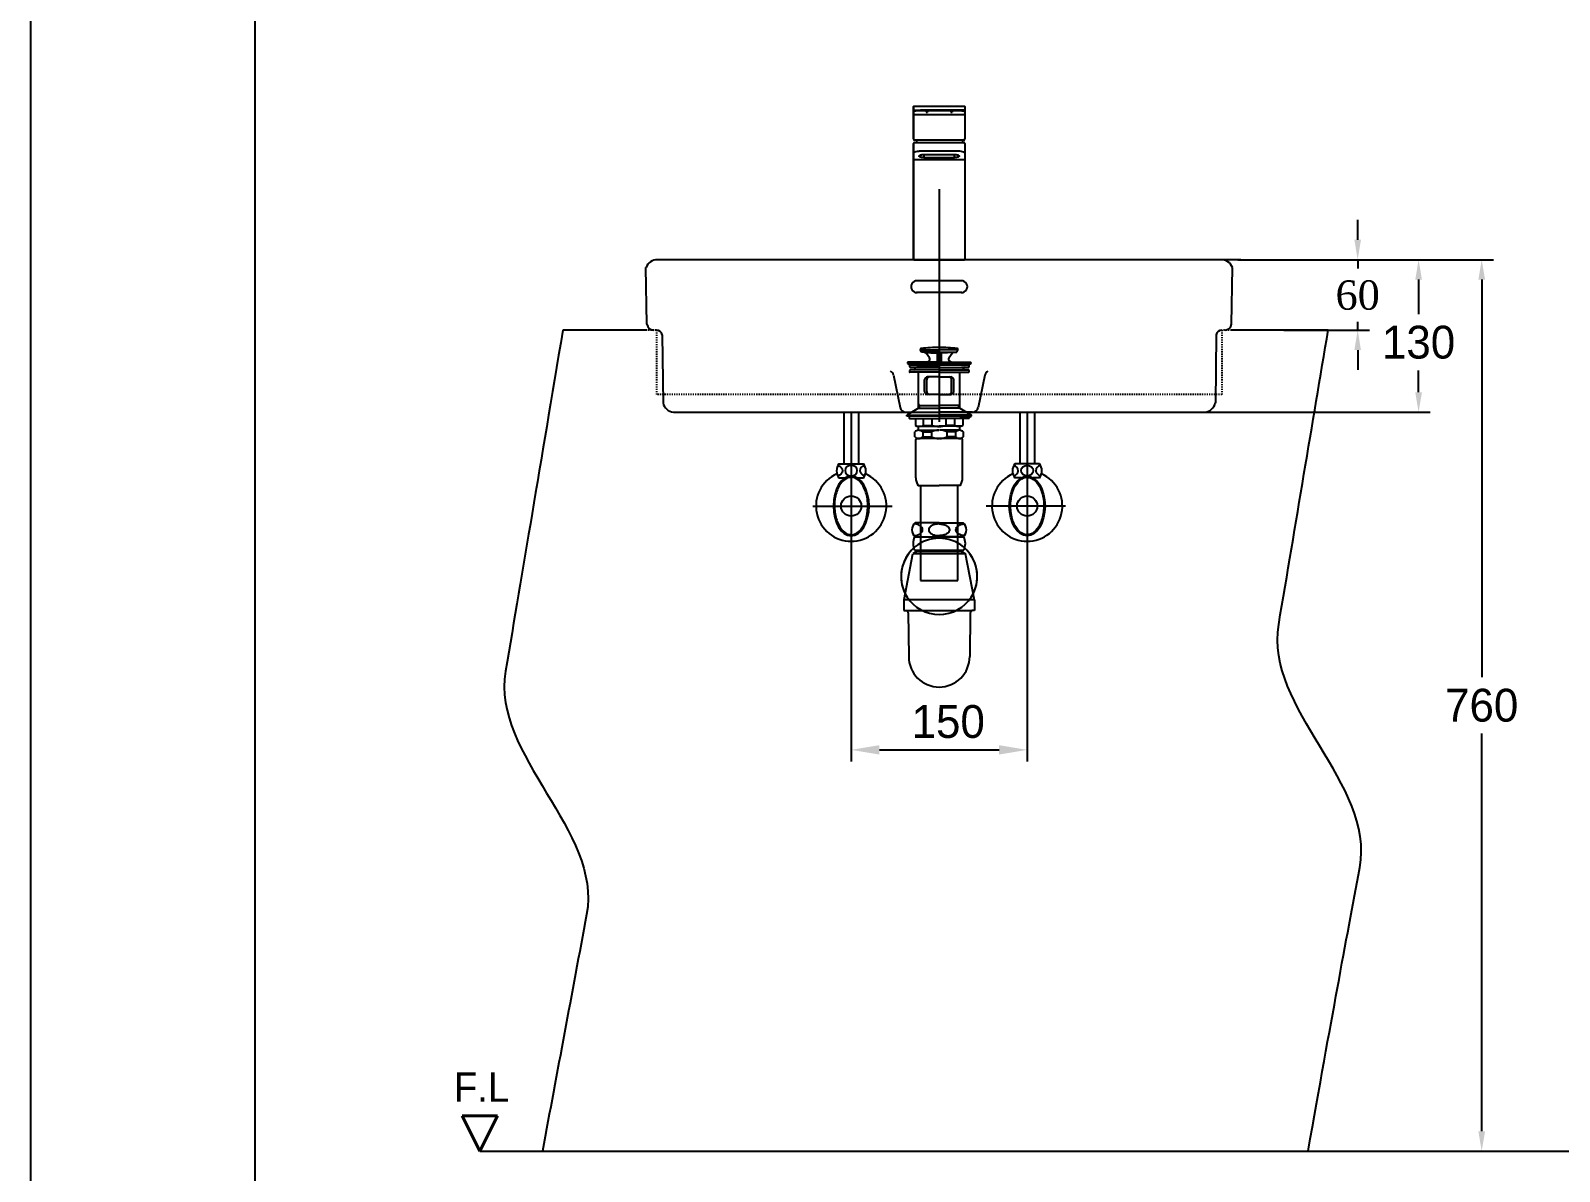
# Model space of a CAD drawing. Header units: millimetres. Extents: x 828 to 3253, y 585 to 4015.
# Drawn here: x 828 to 2131, y 1339 to 2311 of the extents above; entities that cross this region are included whole.
import ezdxf
from ezdxf.enums import TextEntityAlignment as Align
from ezdxf.lldxf.tags import DXFTag

# ---------------------------------------------------------------- set-up
doc = ezdxf.new("R2010")
doc.units = ezdxf.units.MM
doc.header["$LTSCALE"] = 0.2
doc.linetypes.add('Dashed', pattern=[10, 5, -5])
for name, color, linetype in [('001', 7, 'Continuous'), ('002', 7, 'Continuous'), ('1', 2, 'CENTER'), ('2', 2, 'HIDDEN'), ('3', 3, 'Continuous'), ('4', 4, 'Continuous'), ('6', 6, 'Continuous'), ('7', 7, 'Continuous'), ('BU', 7, 'Continuous'), ('POINT', 7, 'Continuous'), ('TEXT', 7, 'Continuous'), ('YA', 7, 'Continuous')]:
    doc.layers.add(name, color=color, linetype=linetype)
for name, color, linetype, lineweight in [('DIM', 3, 'Continuous', 15), ('LINE', 7, 'Continuous', 25), ('외형선', 4, 'Continuous', 40)]:
    doc.layers.add(name, color=color, linetype=linetype, lineweight=lineweight)
doc.styles.add('ARIAL', font='arial.ttf')
doc.styles.add('h', font='', dxfattribs={"height": 28})
doc.styles.add('타이틀', font='H2GTRM.TTF', dxfattribs={"height": 25})
doc.styles.add('한글', font='', dxfattribs={"height": 25})
doc.styles.get('h').set_extended_font_data('Haansoft Batang')
doc.styles.get('한글').set_extended_font_data('Batang')
tags = doc.linetypes.add('Amconstr', pattern=[9999, 9999, 0]).pattern_tags.tags
tags[6:7] = [DXFTag(74, 4), DXFTag(75, 0), DXFTag(340, '0'), DXFTag(46, 1.0), DXFTag(50, 0.0), DXFTag(44, 0.0), DXFTag(45, 0.0)]
tags[4:5] = [DXFTag(74, 4), DXFTag(75, 0), DXFTag(340, '0'), DXFTag(46, 1.0), DXFTag(50, 0.0), DXFTag(44, 0.0), DXFTag(45, 0.0)]
tags = doc.linetypes.add('CENTER', pattern=[50.8, 31.75, -6.35, 6.35, -6.35]).pattern_tags.tags
tags[10:11] = [DXFTag(74, 4), DXFTag(75, 0), DXFTag(340, '0'), DXFTag(46, 1.0), DXFTag(50, 0.0), DXFTag(44, 0.0), DXFTag(45, 0.0)]
tags[8:9] = [DXFTag(74, 4), DXFTag(75, 0), DXFTag(340, '0'), DXFTag(46, 1.0), DXFTag(50, 0.0), DXFTag(44, 0.0), DXFTag(45, 0.0)]
tags[6:7] = [DXFTag(74, 4), DXFTag(75, 0), DXFTag(340, '0'), DXFTag(46, 1.0), DXFTag(50, 0.0), DXFTag(44, 0.0), DXFTag(45, 0.0)]
tags[4:5] = [DXFTag(74, 4), DXFTag(75, 0), DXFTag(340, '0'), DXFTag(46, 1.0), DXFTag(50, 0.0), DXFTag(44, 0.0), DXFTag(45, 0.0)]
tags = doc.linetypes.add('HIDDEN', pattern=[9.525, 6.35, -3.175]).pattern_tags.tags
tags[6:7] = [DXFTag(74, 4), DXFTag(75, 0), DXFTag(340, '0'), DXFTag(46, 1.0), DXFTag(50, 0.0), DXFTag(44, 0.0), DXFTag(45, 0.0)]
tags[4:5] = [DXFTag(74, 4), DXFTag(75, 0), DXFTag(340, '0'), DXFTag(46, 1.0), DXFTag(50, 0.0), DXFTag(44, 0.0), DXFTag(45, 0.0)]
doc.dimstyles.new('AM_ISO$0', dxfattribs={"dimtxt": 28, "dimasz": 24, "dimexe": 10, "dimexo": 0, "dimgap": 10, "dimtad": 1, "dimdec": 0, "dimdsep": 46, "dimtxsty": 'h', "dimcen": -5, "dimclrd": 256, "dimclre": 256, "dimclrt": 256, "dimadec": 0, "dimazin": 2, "dimtp": 0.1, "dimtm": 0.1, "dimtfac": 0.71, "dimtdec": 0, "dimtmove": 0, "dimatfit": 3, "dimfxl": 0, "dimlwd": -1, "dimlwe": -1, "dimarcsym": 0})
doc.dimstyles.new('MSADIM', dxfattribs={"dimtxt": 33, "dimasz": 17, "dimexe": 10, "dimexo": 5, "dimgap": 0.09, "dimtad": 0, "dimtih": 1, "dimtoh": 1, "dimdec": 0, "dimzin": 1, "dimdsep": 46, "dimtxsty": 'ARIAL', "dimcen": 0.09, "dimadec": 0, "dimazin": 0, "dimtfac": 1, "dimtdec": 4, "dimtix": 1, "dimtmove": 0, "dimatfit": 3, "dimfxl": 0, "dimtolj": 1, "dimtzin": 1, "dimarcsym": 0})

# ---------------------------------------------------------------- blocks, each defined once
blk = doc.blocks.new('*D14')
at = {"layer": 'Defpoints', "color": 0}
for p in [(1884.2, 2115.8), (2010.8, 2115.8), (1630.6, 1985.8)]:
    blk.add_point(p, dxfattribs=at)
at = {"layer": 'DIM', "color": 0, "lineweight": -2}
for p, q in [((1889.2, 2115.8), (2020.8, 2115.8)), ((2010.8, 2098.8), (2010.8, 2069.3)), ((2010.8, 2002.8), (2010.8, 2021.3)), ((1635.6, 1985.8), (2020.8, 1985.8))]:
    blk.add_line(p, q, dxfattribs=at)
at = {"layer": 'DIM', "color": 0}
for points in [[(2008, 2098.8), (2013.7, 2098.8), (2010.8, 2115.8)], [(2008, 2002.8), (2013.7, 2002.8), (2010.8, 1985.8)]]:
    blk.add_solid(points, dxfattribs=at)
at = {"layer": 'DIM', "color": 0, "insert": (2010.8, 2045.3), "char_height": 28, "attachment_point": 5, "style": 'h'}
blk.add_mtext('\\A1;130', dxfattribs=at)
blk = doc.blocks.new('*D15')
at = {"layer": 'Defpoints', "color": 0, "linetype": 'Continuous'}
for p in [(1884.2, 2115.8), (2064.6, 2115.8), (2022.4, 1355.8)]:
    blk.add_point(p, dxfattribs=at)
at = {"layer": 'DIM', "color": 0, "linetype": 'Continuous', "lineweight": -2}
for p, q in [((1889.2, 2115.8), (2074.6, 2115.8)), ((2064.6, 2098.8), (2064.6, 1759.8)), ((2064.6, 1372.8), (2064.6, 1711.8)), ((2027.4, 1355.8), (2074.6, 1355.8))]:
    blk.add_line(p, q, dxfattribs=at)
at = {"layer": 'DIM', "color": 0, "linetype": 'Continuous'}
for points in [[(2061.8, 2098.8), (2067.5, 2098.8), (2064.6, 2115.8)], [(2061.8, 1372.8), (2067.5, 1372.8), (2064.6, 1355.8)]]:
    blk.add_solid(points, dxfattribs=at)
at = {"layer": 'DIM', "color": 0, "linetype": 'Continuous', "insert": (2064.6, 1735.8), "char_height": 28, "attachment_point": 5, "style": 'h'}
blk.add_mtext('\\A1;760', dxfattribs=at)
blk = doc.blocks.new('*D20')
at = {"layer": 'Defpoints', "color": 0}
for p in [(1527.2, 1871.1, 18.5), (1677.2, 1871.1, 18.5), (1677.2, 1697.9)]:
    blk.add_point(p, dxfattribs=at)
at = {"layer": 'LINE', "linetype": 'ByBlock'}
for p, q in [((1527.2, 1871.1), (1527.2, 1687.9)), ((1677.2, 1871.1), (1677.2, 1687.9)), ((1551.2, 1697.9), (1653.2, 1697.9))]:
    blk.add_line(p, q, dxfattribs=at)
at = {"layer": 'LINE'}
for points in [[(1551.2, 1701.9), (1551.2, 1693.9), (1527.2, 1697.9)], [(1653.2, 1701.9), (1653.2, 1693.9), (1677.2, 1697.9)]]:
    blk.add_solid(points, dxfattribs=at)
at = {"layer": 'LINE', "insert": (1609.9, 1721.9), "char_height": 28, "attachment_point": 5, "style": 'h'}
blk.add_mtext('150', dxfattribs=at)
blk = doc.blocks.new('*D26')
at = {"layer": 'Defpoints', "color": 0, "linetype": 'Continuous'}
for p in [(1851.7, 2115.8), (1920.5, 2055.8), (1958.9, 2055.8)]:
    blk.add_point(p, dxfattribs=at)
at = {"layer": 'DIM', "color": 0, "linetype": 'Continuous', "lineweight": -2}
for p, q in [((1958.9, 2132.8), (1958.9, 2149.8)), ((1856.7, 2115.8), (1968.9, 2115.8)), ((1958.9, 2115.8), (1958.9, 2108.3)), ((1958.9, 2055.8), (1958.9, 2062.7)), ((1925.5, 2055.8), (1968.9, 2055.8)), ((1958.9, 2038.8), (1958.9, 2021.8))]:
    blk.add_line(p, q, dxfattribs=at)
at = {"layer": 'DIM', "color": 0, "linetype": 'Continuous'}
for points in [[(1956.1, 2132.8), (1961.7, 2132.8), (1958.9, 2115.8)], [(1956.1, 2038.8), (1961.7, 2038.8), (1958.9, 2055.8)]]:
    blk.add_solid(points, dxfattribs=at)
at = {"layer": 'DIM', "color": 0, "linetype": 'Continuous', "insert": (1958.9, 2085.5), "char_height": 25, "attachment_point": 5, "style": '한글'}
blk.add_mtext('\\A1;60', dxfattribs=at)

msp = doc.modelspace()

# ---------------------------------------------------------------- linework, layer by layer
at = {"color": 3}
for p, q in [((1581.2, 1879.5, 18.5), (1602.2, 1879.5, 18.5)), ((1602.2, 1879.5, 18.5), (1623.2, 1879.5, 18.5)), ((1572.3, 1826.1, 18.5), (1579.7, 1865.1, 18.5)), ((1583.1, 1867.1, 18.5), (1579.7, 1865.1, 18.5)), ((1624.7, 1865.1, 18.5), (1579.7, 1865.1, 18.5)), ((1623.2, 1868, 18.5), (1581.2, 1868, 18.5)), ((1583.1, 1867.1, 18.5), (1583.1, 1868, 18.5)), ((1621.3, 1867.1, 18.5), (1583.1, 1867.1, 18.5)), ((1621.3, 1867.1, 18.5), (1621.3, 1868, 18.5)), ((1621.3, 1867.1, 18.5), (1624.7, 1865.1, 18.5)), ((1632.2, 1825.6, 18.5), (1624.7, 1865.1, 18.5)), ((1572.2, 1826.1, 18.5), (1572.2, 1816.6, 18.5)), ((1572.2, 1826.1, 18.5), (1632.1, 1826.1, 18.5)), ((1632.2, 1825.6, 18.5), (1632.2, 1816.6, 18.5)), ((1572.2, 1816.6, 18.5), (1574.6, 1816.6, 18.5)), ((1574.6, 1816.6, 18.5), (1630.2, 1816.6, 18.5)), ((1575.7, 1814.8, 18.5), (1576.2, 1777.5, 18.5)), ((1628.7, 1814.7, 18.5), (1628.2, 1777.5, 18.5)), ((1632.2, 1816.6, 18.5), (1630.2, 1816.6, 18.5))]:
    msp.add_line(p, q, dxfattribs=at)
for centre, radius, start, end in [((1593.8, 1873.8, 18.5), 13.9, 155.4705, 204.5295), ((1610.6, 1873.8, 18.5), 13.9, 335.4705, 24.5295), ((1573.7, 1814.8, 18.5), 2, 0, 64.1581), ((1630.7, 1814.7, 18.5), 2, 104.4775, 180), ((1602.2, 1777.5, 18.5), 26, 180, 0)]:
    msp.add_arc(centre, radius, start, end, dxfattribs=at)
at = {"layer": '001', "color": 0, "linetype": 'Continuous'}
for p, q in [((1602.2, 2115.8), (1361.5, 2115.8)), ((1859.2, 2115.8), (1602.2, 2115.8)), ((1353.1, 2060.9), (1352.3, 2109.2)), ((1851.4, 2060.9), (1852.2, 2109.2))]:
    msp.add_line(p, q, dxfattribs=at)
at = {"layer": '001', "color": 7, "linetype": 'Continuous'}
for p, q in [((1375.7, 1985.8), (1602.2, 1985.8)), ((1602.2, 1985.8), (1856.8, 1985.8))]:
    msp.add_line(p, q, dxfattribs=at)
at = {"layer": '001', "color": 0, "linetype": 'Continuous'}
for centre, radius, start, end in [((1361.8, 2105.6), 10.1, 88.184, 159.6296), ((1842.7, 2105.6), 10.1, 20.3704, 91.816), ((1376.6, 1995.8), 10, 192.4283, 265.3087), ((1827.8, 1995.8), 10, 274.6913, 347.5717)]:
    msp.add_arc(centre, radius, start, end, dxfattribs=at)
at = {"layer": '001', "color": 0}
msp.add_open_spline([(1210.7, 1355.8), (2014.2, 1355.8), (2799.7, 1355.8)], degree=2, dxfattribs=at)
at = {"layer": '002', "color": 6}
msp.add_line((1353, 2055.8), (1281.4, 2055.8), dxfattribs=at)
at = {"layer": '002', "color": 6, "linetype": 'Dashed'}
msp.add_line((1843.2, 2000.8), (1361.2, 2000.8), dxfattribs=at)
at = {"layer": '002', "color": 0}
msp.add_lwpolyline([(1264, 1355.8), (1923, 1355.8)], dxfattribs=at)
at = {"layer": '002', "color": 6}
for points, knots in [([(1281.4, 2055.8), (1262, 1939.5), (1247.3, 1852.2), (1232.6, 1764.9), (1220.5, 1693.1), (1315, 1629.1), (1301.7, 1557.5), (1289.1, 1490.3), (1276.6, 1423), (1264, 1355.8)], [0.0129895, 0.0129895, 0.0129895, 0.0129895, 0.3932325, 0.3932325, 0.3932325, 0.7062318, 0.7062318, 0.7062318, 1, 1, 1, 1]), ([(1916.6, 1355.8), (1936.7, 1469.3), (1948.7, 1533.4), (1960.7, 1597.5), (1974, 1669.1), (1879.5, 1733.1), (1891.6, 1804.9), (1906.1, 1890.8), (1920.5, 1976.7), (1933.8, 2055.8)], [-0.9862625, -0.9862625, -0.9862625, -0.9862625, -0.7062318, -0.7062318, -0.7062318, -0.3932325, -0.3932325, -0.3932325, -0.0190598, -0.0190598, -0.0190598, -0.0190598])]:
    msp.add_open_spline(points, degree=3, knots=knots, dxfattribs=at)
at = {"layer": '1', "color": 3}
msp.add_line((1602.2, 2176, 9.3), (1602.2, 1977.5, 9.3), dxfattribs=at)
at = {"layer": '2', "color": 0}
for p, q in [((1621.4, 2097.8), (1583, 2097.8)), ((1621.4, 2087.8), (1583, 2087.8))]:
    msp.add_line(p, q, dxfattribs=at)
at = {"layer": '2', "color": 7, "linetype": 'HIDDEN', "ltscale": 2}
for p, q in [((1366.1, 2051.6), (1366.8, 1993.6)), ((1838.3, 2051.6), (1837.6, 1993.6))]:
    msp.add_line(p, q, dxfattribs=at)
at = {"layer": '2', "color": 0}
for centre, start, end in [((1583.2, 2092.8), 87.9345, 272.0655), ((1621.2, 2092.8), 267.9345, 92.0655)]:
    msp.add_arc(centre, 5, start, end, dxfattribs=at)
at = {"layer": '2', "color": 7, "linetype": 'ByBlock', "ltscale": 2}
for centre, radius, start, end in [((1358.9, 2061.6), 5.86, 187.5193, 268.6271), ((1845.4, 2061.8), 6.04, 272.0063, 350.9778)]:
    msp.add_arc(centre, radius, start, end, dxfattribs=at)
at = {"layer": '2', "color": 7, "linetype": 'HIDDEN', "ltscale": 2}
for centre, start, end in [((1361.2, 2050.8), 9.8748, 90), ((1843.2, 2050.8), 90, 170.1252)]:
    msp.add_arc(centre, 5, start, end, dxfattribs=at)
at = {"layer": '3', "color": 3, "linetype": 'HIDDEN'}
for p, q in [((1587.2, 2037, 18.5), (1586, 2039.1, 18.5)), ((1586.1, 2038.9, 18.5), (1602.2, 2038.9, 18.5)), ((1602.2, 2037, 18.5), (1587.2, 2037, 18.5)), ((1589.7, 2036.8, 18.5), (1600.4, 2036.1, 18.5)), ((1593.9, 2032.1, 18.5), (1591.2, 2036, 18.5)), ((1602.2, 2037, 18.5), (1600.4, 2036.1, 18.5)), ((1600.4, 2036.1, 18.5), (1600.4, 2028.4, 18.5)), ((1601.7, 2036.7, 18.5), (1601.2, 2030.3, 18.5)), ((1618.3, 2038.9, 18.5), (1602.2, 2038.9, 18.5)), ((1602.2, 2037, 18.5), (1603.9, 2036.1, 18.5)), ((1602.2, 2037, 18.5), (1617.2, 2037, 18.5)), ((1602.7, 2036.7, 18.5), (1603.1, 2030.3, 18.5)), ((1614.7, 2036.8, 18.5), (1603.9, 2036.1, 18.5)), ((1603.9, 2036.1, 18.5), (1603.9, 2028.4, 18.5)), ((1610.5, 2032.1, 18.5), (1613.2, 2036, 18.5)), ((1617.2, 2037, 18.5), (1618.4, 2039.1, 18.5)), ((1575.2, 2028, 18.5), (1575.2, 2027.4, 18.5)), ((1575.2, 2027.4, 18.5), (1577.3, 2025.9, 18.5)), ((1575.2, 2027.4, 18.5), (1602.2, 2027.4, 18.5)), ((1584.9, 2028.4, 18.5), (1575.6, 2028.4, 18.5)), ((1576.9, 2025.7, 18.5), (1576.9, 2024.4, 18.5)), ((1576.9, 2021.4, 18.5), (1576.9, 2020.1, 18.5)), ((1583.2, 2025.9, 18.5), (1577.1, 2025.9, 18.5)), ((1602.2, 2019.9, 18.5), (1577.1, 2019.9, 18.5)), ((1602.2, 2023.9, 18.5), (1577.4, 2023.9, 18.5)), ((1602.2, 2021.9, 18.5), (1577.4, 2021.9, 18.5)), ((1583.2, 2025.9, 18.5), (1602.2, 2025.9, 18.5)), ((1584.7, 1989.3, 18.5), (1584.7, 2019.9, 18.5)), ((1602.2, 2028.4, 18.5), (1584.9, 2028.4, 18.5)), ((1591.8, 2028.4, 18.5), (1593.3, 2029.2, 18.5)), ((1601.4, 2028.4, 18.5), (1601.2, 2030.3, 18.5)), ((1601.2, 2030.3, 18.5), (1602.2, 2030.3, 18.5)), ((1603.1, 2030.3, 18.5), (1602.2, 2030.3, 18.5)), ((1602.2, 2028.4, 18.5), (1619.5, 2028.4, 18.5)), ((1629.2, 2027.4, 18.5), (1602.2, 2027.4, 18.5)), ((1621.2, 2025.9, 18.5), (1602.2, 2025.9, 18.5)), ((1602.2, 2023.9, 18.5), (1627, 2023.9, 18.5)), ((1602.2, 2021.9, 18.5), (1627, 2021.9, 18.5)), ((1602.2, 2019.9, 18.5), (1627.3, 2019.9, 18.5)), ((1602.9, 2028.4, 18.5), (1603.1, 2030.3, 18.5)), ((1612.5, 2028.4, 18.5), (1611.1, 2029.2, 18.5)), ((1619.5, 2028.4, 18.5), (1628.8, 2028.4, 18.5)), ((1619.7, 1989.3, 18.5), (1619.7, 2019.9, 18.5)), ((1621.2, 2025.9, 18.5), (1627.3, 2025.9, 18.5)), ((1629.2, 2027.4, 18.5), (1627, 2025.9, 18.5)), ((1627.5, 2025.7, 18.5), (1627.5, 2024.4, 18.5)), ((1627.5, 2021.4, 18.5), (1627.5, 2020.1, 18.5)), ((1629.2, 2028, 18.5), (1629.2, 2027.4, 18.5)), ((1589.8, 2003.4, 18.5), (1589.8, 2013.4, 18.5)), ((1591.6, 2003.4, 18.5), (1591.6, 2013.4, 18.5)), ((1602.2, 2015.9, 18.5), (1592.3, 2015.9, 18.5)), ((1602.2, 2015.9, 18.5), (1612.1, 2015.9, 18.5)), ((1612.8, 2003.4, 18.5), (1612.8, 2013.4, 18.5)), ((1614.6, 2003.4, 18.5), (1614.6, 2013.4, 18.5)), ((1602.2, 2000.9, 18.5), (1592.3, 2000.9, 18.5)), ((1602.2, 2000.9, 18.5), (1612.1, 2000.9, 18.5)), ((1585.4, 1991.4, 18.5), (1584.7, 1992.6, 18.5)), ((1584.7, 1991.4, 18.5), (1602.2, 1991.4, 18.5)), ((1585.4, 1989.3, 18.5), (1585.4, 1991.4, 18.5)), ((1619.7, 1991.4, 18.5), (1602.2, 1991.4, 18.5)), ((1619, 1991.4, 18.5), (1619.7, 1992.6, 18.5)), ((1619, 1989.3, 18.5), (1619, 1991.4, 18.5))]:
    msp.add_line(p, q, dxfattribs=at)
at = {"layer": '3', "color": 3}
for p, q in [((1584.7, 1989.3, 18.5), (1574.7, 1983.3, 18.5)), ((1574.7, 1983.3, 18.5), (1602.2, 1983.3, 18.5)), ((1574.7, 1982.3, 18.5), (1574.7, 1983.3, 18.5)), ((1584.7, 1982.3, 18.5), (1574.7, 1982.3, 18.5)), ((1576.5, 1982.3, 18.5), (1576.5, 1981, 18.5)), ((1584.7, 1989.3, 18.5), (1602.2, 1989.3, 18.5)), ((1619.7, 1982.3, 18.5), (1584.7, 1982.3, 18.5)), ((1619.7, 1989.3, 18.5), (1602.2, 1989.3, 18.5)), ((1629.7, 1983.3, 18.5), (1602.2, 1983.3, 18.5)), ((1619.7, 1989.3, 18.5), (1629.7, 1983.3, 18.5)), ((1619.7, 1982.3, 18.5), (1629.7, 1982.3, 18.5)), ((1627.9, 1982.3, 18.5), (1627.9, 1981, 18.5)), ((1629.7, 1982.3, 18.5), (1629.7, 1983.3, 18.5)), ((1577, 1980.5, 18.5), (1582, 1980.5, 18.5)), ((1581.4, 1964.8, 18.5), (1581.4, 1968.9, 18.5)), ((1582, 1980.5, 18.5), (1602.2, 1980.5, 18.5)), ((1582, 1980.5, 18.5), (1582, 1974.4, 18.5)), ((1583, 1973.8, 18.5), (1582, 1974.4, 18.5)), ((1583, 1973.8, 18.5), (1584.4, 1973.8, 18.5)), ((1584.4, 1973.8, 18.5), (1602.2, 1973.8, 18.5)), ((1584.7, 1970.4, 18.5), (1584.7, 1973.8, 18.5)), ((1584.8, 1970.4, 18.5), (1601.9, 1970.4, 18.5)), ((1588.2, 1968.9, 18.5), (1595.6, 1968.9, 18.5)), ((1588.2, 1968.9, 18.5), (1588.2, 1964.8, 18.5)), ((1588.8, 1974.4, 18.5), (1588.8, 1980.5, 18.5)), ((1588.8, 1974.4, 18.5), (1596.2, 1974.4, 18.5)), ((1595.6, 1968.9, 18.5), (1595.6, 1964.8, 18.5)), ((1596.2, 1974.4, 18.5), (1596.2, 1980.5, 18.5)), ((1622.4, 1980.5, 18.5), (1602.2, 1980.5, 18.5)), ((1620, 1973.8, 18.5), (1602.2, 1973.8, 18.5)), ((1619.5, 1970.4, 18.5), (1602.4, 1970.4, 18.5)), ((1608.2, 1974.4, 18.5), (1608.2, 1980.5, 18.5)), ((1615.6, 1974.4, 18.5), (1608.2, 1974.4, 18.5)), ((1608.8, 1968.9, 18.5), (1608.8, 1964.8, 18.5)), ((1616.2, 1968.9, 18.5), (1608.8, 1968.9, 18.5)), ((1615.6, 1974.4, 18.5), (1615.6, 1980.5, 18.5)), ((1616.2, 1968.9, 18.5), (1616.2, 1964.8, 18.5)), ((1619.7, 1970.4, 18.5), (1619.7, 1973.8, 18.5)), ((1621.4, 1973.8, 18.5), (1620, 1973.8, 18.5)), ((1621.4, 1973.8, 18.5), (1622.4, 1974.4, 18.5)), ((1622.4, 1980.5, 18.5), (1622.4, 1974.4, 18.5)), ((1627.4, 1980.5, 18.5), (1622.4, 1980.5, 18.5)), ((1622.9, 1964.8, 18.5), (1622.9, 1968.9, 18.5)), ((1582.2, 1929.8, 18.5), (1582.2, 1962.4, 18.5)), ((1602.2, 1963.4, 18.5), (1583.2, 1963.4, 18.5)), ((1588.2, 1964.8, 18.5), (1595.6, 1964.8, 18.5)), ((1619.5, 1963.4, 18.5), (1602.2, 1963.4, 18.5)), ((1616.2, 1964.8, 18.5), (1608.8, 1964.8, 18.5)), ((1619, 1963.4, 18.5), (1619.5, 1963.4, 18.5)), ((1619.5, 1963.4, 18.5), (1619.9, 1963.4, 18.5)), ((1621.2, 1963.4, 18.5), (1619.7, 1963.4, 18.5)), ((1622.2, 1957, 18.5), (1622.2, 1962.4, 18.5)), ((1622.2, 1929.8, 18.5), (1622.2, 1962.4, 18.5)), ((1584.2, 1923.4, 18.5), (1602.2, 1923.4, 18.5)), ((1586.3, 1923.4, 18.5), (1586.3, 1842.4, 18.5)), ((1620.2, 1923.4, 18.5), (1602.2, 1923.4, 18.5)), ((1618.1, 1842.4, 18.5), (1618.1, 1923.4, 18.5)), ((1586.3, 1842.4, 18.5), (1618.1, 1842.4, 18.5))]:
    msp.add_line(p, q, dxfattribs=at)
at = {"layer": '3', "color": 3, "linetype": 'HIDDEN'}
for centre, radius, start, end in [((1587, 2038.9, 18.5), 1.1, 97.3204, 169.4262), ((1602.2, 1921, 18.5), 120, 90, 97.3204), ((1589.6, 2034.8, 18.5), 2, 35.2023, 86.2618), ((1602.2, 1921, 18.5), 120, 82.6796, 90), ((1614.8, 2034.8, 18.5), 2, 93.7382, 144.7977), ((1617.3, 2038.9, 18.5), 1.1, 10.5738, 82.6796), ((1575.6, 2028, 18.5), 0.4, 90, 180), ((1577.1, 2025.7, 18.5), 0.2, 90, 180), ((1577.4, 2024.4, 18.5), 0.5, 180, 270), ((1577.4, 2021.4, 18.5), 0.5, 90, 180), ((1577.1, 2020.1, 18.5), 0.2, 180, 270), ((1580.7, 2022.9, 18.5), 1, 270, 90), ((1592.3, 2030.9, 18.5), 2, 300, 35.2023), ((1612.1, 2030.9, 18.5), 2, 144.7977, 240), ((1623.7, 2022.9, 18.5), 1, 90, 270), ((1627, 2024.4, 18.5), 0.5, 270, 0), ((1627, 2021.4, 18.5), 0.5, 0, 90), ((1627.3, 2025.7, 18.5), 0.2, 0, 90), ((1627.3, 2020.1, 18.5), 0.2, 270, 0), ((1628.8, 2028, 18.5), 0.4, 0, 90), ((1592.3, 2013.4, 18.5), 2.5, 90, 180), ((1594.1, 2013.4, 18.5), 2.5, 90, 180), ((1610.3, 2013.4, 18.5), 2.5, 0, 90), ((1612.1, 2013.4, 18.5), 2.5, 0, 90), ((1592.3, 2003.4, 18.5), 2.5, 180, 270), ((1594.1, 2003.4, 18.5), 2.5, 180, 270), ((1610.3, 2003.4, 18.5), 2.5, 270, 0), ((1612.1, 2003.4, 18.5), 2.5, 270, 0)]:
    msp.add_arc(centre, radius, start, end, dxfattribs=at)
at = {"layer": '3', "color": 3}
for centre, radius, start, end in [((1577, 1981, 18.5), 0.5, 180, 270), ((1627.4, 1981, 18.5), 0.5, 270, 0), ((1584.8, 1965.7, 18.5), 4.7, 43.9409, 136.0591), ((1585.4, 1984, 18.5), 10.2, 250.5679, 289.4321), ((1601.7, 1956.8, 18.5), 13.6, 89.0643, 116.6472), ((1602, 2003.2, 18.5), 29.5, 258.5956, 270.3737), ((1602.4, 2003.2, 18.5), 29.5, 269.6263, 281.4044), ((1602.7, 1956.8, 18.5), 13.6, 63.3528, 90.9357), ((1619, 1984, 18.5), 10.2, 250.5679, 289.4321), ((1619.5, 1965.7, 18.5), 4.7, 43.9409, 136.0591), ((1584.8, 1968.1, 18.5), 4.7, 223.9409, 316.0591), ((1583.2, 1962.4, 18.5), 1, 90, 180), ((1601.7, 1977, 18.5), 13.6, 243.3528, 270.9357), ((1602.7, 1977, 18.5), 13.6, 269.0643, 296.6472), ((1619.5, 1968.1, 18.5), 4.7, 223.9409, 316.0591), ((1621.2, 1962.4, 18.5), 1, 0, 90), ((1595.2, 1930.3, 18.5), 13, 182.42, 212.3), ((1609.2, 1930.3, 18.5), 13, 327.7, 357.58)]:
    msp.add_arc(centre, radius, start, end, dxfattribs=at)
at = {"layer": '4', "color": 3}
for p, q in [((1585.9, 1891.5, 18.5), (1581.6, 1891.5, 18.5)), ((1602.2, 1891.5, 18.5), (1585.9, 1891.5, 18.5)), ((1602.2, 1891.5, 18.5), (1618.4, 1891.5, 18.5)), ((1618.4, 1891.5, 18.5), (1622.7, 1891.5, 18.5)), ((1582, 1879.5, 18.5), (1581.6, 1879.5, 18.5)), ((1582, 1879.5, 18.5), (1602.2, 1879.5, 18.5)), ((1622.3, 1879.5, 18.5), (1602.2, 1879.5, 18.5)), ((1622.3, 1879.5, 18.5), (1622.7, 1879.5, 18.5))]:
    msp.add_line(p, q, dxfattribs=at)
at = {"layer": '4', "color": 3, "elevation": 18.5}
for points in [[(1588, 1885.5, 0.155217), (1587.4, 1887.4, 0.106747), (1585.3, 1889.3, 0.073043), (1582.6, 1890.4, 0.028511), (1580.8, 1890.7, 0.059523)], [(1602.2, 1890.5, 0.057537), (1598.6, 1890.1, 0.071219), (1595.9, 1889.1, 0.106373), (1593.9, 1887.3, 0.159483)], [(1602.2, 1890.5, 0.057537), (1598.6, 1890.1, 0.071219), (1595.9, 1889.1, 0.106373), (1593.9, 1887.3, 0.159483)], [(1602.2, 1890.5, -0.057537), (1605.7, 1890.1, -0.071219), (1608.4, 1889.1, -0.106373), (1610.5, 1887.3, -0.159483)], [(1602.2, 1890.5, -0.057537), (1605.7, 1890.1, -0.071219), (1608.4, 1889.1, -0.106373), (1610.5, 1887.3, -0.159483)], [(1616.4, 1885.5, -0.155217), (1617, 1887.4, -0.106747), (1619, 1889.3, -0.073043), (1621.8, 1890.4, -0.028511), (1623.5, 1890.7, -0.059523)], [(1580.8, 1880.4, 0.028511), (1582.6, 1880.7, 0.073043), (1585.3, 1881.8, 0.106747), (1587.4, 1883.7, 0.155217), (1588, 1885.5, 0.155217)], [(1593.9, 1887.3, 0.32729), (1593.9, 1883.8, 0.106373), (1595.9, 1882, 0.071219), (1598.6, 1880.9, 0.057537), (1602.2, 1880.5, 0.057537)], [(1610.5, 1887.3, -0.32729), (1610.5, 1883.8, -0.106373), (1608.4, 1882, -0.071219), (1605.7, 1880.9, -0.057537), (1602.2, 1880.5, -0.057537)], [(1623.5, 1880.4, -0.028511), (1621.8, 1880.7, -0.073043), (1619, 1881.8, -0.106747), (1617, 1883.7, -0.155217), (1616.4, 1885.5, -0.155217)]]:
    msp.add_lwpolyline(points, format="xyb", dxfattribs=at)
at = {"layer": '4', "color": 3}
for centre, radius, start, end in [((1586.9, 1885.5, 18.5), 8, 131.4096, 228.5904), ((1617.4, 1885.5, 18.5), 8, 311.4096, 48.5904), ((1602.2, 1845.8, 18.5), 32.5, 50.5529, 129.4471), ((1602.2, 1845.8, 18.5), 32.5, 129.4471, 240.7605), ((1602.2, 1845.8, 18.5), 32.5, 131.5264, 206.9716), ((1602.2, 1845.8, 18.5), 32.5, 299.2395, 50.5529), ((1602.2, 1845.8, 18.5), 32.5, 333.0284, 48.4736), ((1602.2, 1845.8, 18.5), 32.5, 240.7605, 299.2395)]:
    msp.add_arc(centre, radius, start, end, dxfattribs=at)
at = {"layer": '6', "color": 3}
for p, q in [((1520.8, 1985.8, 18.5), (1520.8, 1941.8, 18.5)), ((1527.2, 1985.8, 18.5), (1527.2, 1871.1, 18.5)), ((1533.5, 1985.8, 18.5), (1533.5, 1941.8, 18.5)), ((1670.8, 1985.8, 18.5), (1670.8, 1941.8, 18.5)), ((1677.2, 1985.8, 18.5), (1677.2, 1871.1, 18.5)), ((1683.5, 1985.8, 18.5), (1683.5, 1941.8, 18.5)), ((1516.7, 1941.8, 18.5), (1520.8, 1941.8, 18.5)), ((1520.8, 1941.8, 18.5), (1537.7, 1941.8, 18.5)), ((1683.5, 1941.8, 18.5), (1666.7, 1941.8, 18.5)), ((1687.7, 1941.8, 18.5), (1683.5, 1941.8, 18.5)), ((1516.7, 1929.8, 18.5), (1522.1, 1929.8, 18.5)), ((1532.3, 1929.8, 18.5), (1537.7, 1929.8, 18.5)), ((1672.1, 1929.8, 18.5), (1666.7, 1929.8, 18.5)), ((1687.7, 1929.8, 18.5), (1682.3, 1929.8, 18.5)), ((1494.6, 1905.8, 18.5), (1562.2, 1905.8, 18.5)), ((1709.8, 1905.8, 18.5), (1642.2, 1905.8, 18.5))]:
    msp.add_line(p, q, dxfattribs=at)
for centre in [(1527.2, 1905.8, 18.5), (1677.2, 1905.8, 18.5)]:
    msp.add_circle(centre, 8.62, dxfattribs=at)
for centre, radius, start, end in [((1524.7, 1935.8, 18.5), 10, 143.1301, 216.8699), ((1529.7, 1935.8, 18.5), 10, 323.1301, 36.8699), ((1674.7, 1935.8, 18.5), 10, 143.1301, 216.8699), ((1679.7, 1935.8, 18.5), 10, 323.1301, 36.8699), ((1527.2, 1905.8, 18.5), 30, 113.9173, 66.0827), ((1677.2, 1905.8, 18.5), 30, 113.9173, 66.0827)]:
    msp.add_arc(centre, radius, start, end, dxfattribs=at)
at = {"layer": '6', "color": 3, "extrusion": (0, 0, -1)}
for centre, major_axis, ratio in [((1527.2, 1905.8, 18.5), (0, 25.5), 0.596529), ((1527.2, 1936, 18.5), (-5.23, 0), 0.866391)]:
    msp.add_ellipse(centre, major_axis=major_axis, ratio=ratio, dxfattribs=at)
for centre, major_axis, start_param, end_param in [((1514.5, 1936, 18.5), (-5.23, 0), 1.824119, 4.49897), ((1540, 1936, 18.5), (5.23, 0), 1.800504, 4.443058)]:
    msp.add_ellipse(centre, major_axis=major_axis, ratio=0.866391, start_param=start_param, end_param=end_param, dxfattribs=at)
at = {"layer": '6', "color": 3}
for centre, major_axis, ratio in [((1677.2, 1905.8, 18.5), (0, 25.5), 0.596529), ((1677.2, 1936, 18.5), (5.23, 0), 0.866391)]:
    msp.add_ellipse(centre, major_axis=major_axis, ratio=ratio, dxfattribs=at)
for centre, major_axis, start_param, end_param in [((1664.4, 1936, 18.5), (-5.23, 0), 1.800504, 4.443058), ((1689.9, 1936, 18.5), (5.23, 0), 1.824119, 4.49897)]:
    msp.add_ellipse(centre, major_axis=major_axis, ratio=0.866391, start_param=start_param, end_param=end_param, dxfattribs=at)
for points in [[(1527.2, 1930.3, 18.5), (1529.3, 1930.3, 18.5), (1531.4, 1929.5, 18.5), (1535.3, 1926.2, 18.5), (1537, 1923.8, 18.5), (1539.8, 1917.8, 18.5), (1540.7, 1914.2, 18.5), (1541.6, 1906.7, 18.5), (1541.5, 1902.7, 18.5), (1540.2, 1895.4, 18.5), (1539.1, 1892, 18.5), (1536.1, 1886.4, 18.5), (1534.2, 1884.2, 18.5), (1530.2, 1881.6, 18.5), (1528.1, 1881.1, 18.5), (1523.9, 1881.7, 18.5), (1521.9, 1882.8, 18.5), (1518.1, 1886.6, 18.5), (1516.5, 1889.3, 18.5), (1514.1, 1895.8, 18.5), (1513.3, 1899.5, 18.5), (1512.8, 1907.1, 18.5), (1513.1, 1911, 18.5), (1514.7, 1918.1, 18.5), (1516, 1921.4, 18.5), (1519.3, 1926.5, 18.5), (1521.3, 1928.3, 18.5), (1524.6, 1930, 18.5), (1525.9, 1930.3, 18.5), (1527.2, 1930.3, 18.5)], [(1677.2, 1930.3, 18.5), (1675.1, 1930.3, 18.5), (1673, 1929.5, 18.5), (1669.1, 1926.2, 18.5), (1667.3, 1923.8, 18.5), (1664.6, 1917.8, 18.5), (1663.7, 1914.2, 18.5), (1662.8, 1906.7, 18.5), (1662.9, 1902.7, 18.5), (1664.1, 1895.4, 18.5), (1665.3, 1892, 18.5), (1668.3, 1886.4, 18.5), (1670.2, 1884.2, 18.5), (1674.2, 1881.6, 18.5), (1676.3, 1881.1, 18.5), (1680.4, 1881.7, 18.5), (1682.5, 1882.8, 18.5), (1686.3, 1886.6, 18.5), (1687.9, 1889.3, 18.5), (1690.3, 1895.8, 18.5), (1691.1, 1899.5, 18.5), (1691.6, 1907.1, 18.5), (1691.3, 1911, 18.5), (1689.7, 1918.1, 18.5), (1688.4, 1921.4, 18.5), (1685.1, 1926.5, 18.5), (1683.1, 1928.3, 18.5), (1679.8, 1930, 18.5), (1678.5, 1930.3, 18.5), (1677.2, 1930.3, 18.5)]]:
    msp.add_open_spline(points, degree=3, knots=[0, 0, 0, 0, 0.46111, 0.46111, 0.922219, 0.922219, 1.383329, 1.383329, 1.844439, 1.844439, 2.305549, 2.305549, 2.766658, 2.766658, 3.227768, 3.227768, 3.688878, 3.688878, 4.149988, 4.149988, 4.611097, 4.611097, 5.072207, 5.072207, 5.533317, 5.533317, 5.994427, 5.994427, 6.283185, 6.283185, 6.283185, 6.283185], dxfattribs=at)
at = {"layer": '7', "color": 3, "linetype": 'HIDDEN', "extrusion": (0, 1, 0)}
for p, q in [((1602.2, 2020.8, 464.3), (1602.2, 2020.8, 4.3)), ((1602.2, 2020.8, 4.3), (1602.2, 2020.8, 464.3)), ((1602.2, 2020.8, 464.3), (1602.2, 2020.8, 4.3)), ((1602.2, 2020.8, 4.3), (1602.2, 2020.8, 464.3)), ((1602.2, 2020.8, 38.5), (1602.2, 2020.8, 18.5)), ((1602.2, 2020.8, 38.5), (1602.2, 2020.8, 18.5)), ((1602.2, 2020.8, 38.5), (1602.2, 2020.8, 18.5)), ((1602.2, 2020.8, 38.5), (1602.2, 2020.8, 18.5)), ((1602.2, 2020.8, 18.5), (1602.2, 2020.8, 4.3)), ((1602.2, 2020.8, 18.5), (1602.2, 2020.8, 4.3)), ((1602.2, 2020.8, 18.5), (1602.2, 2020.8, 4.3)), ((1602.2, 2020.8, 18.5), (1602.2, 2020.8, 4.3)), ((1602.2, 2020.8, 4.3), (1602.2, 2020.8, 4.3)), ((1602.2, 2020.8, 4.3), (1602.2, 2020.8, 4.3)), ((1602.2, 2020.8, 4.3), (1602.2, 2020.8, 4.3)), ((1602.2, 2020.8, 4.3), (1602.2, 2020.8, 4.3)), ((1602.2, 2020.8, 429), (1602.2, 2020.8, 464.3)), ((1602.2, 2020.8, 429), (1602.2, 2020.8, 464.3)), ((1602.2, 2020.8, 464.3), (1602.2, 2020.8, 464.3)), ((1602.2, 2020.8, 464.3), (1602.2, 2020.8, 464.3)), ((1602.2, 2020.8, 464.3), (1602.2, 2020.8, 464.3)), ((1602.2, 2020.8, 464.3), (1602.2, 2020.8, 464.3))]:
    msp.add_line(p, q, dxfattribs=at)
at = {"layer": '7', "color": 7, "linetype": 'HIDDEN', "extrusion": (0, 1, 0)}
msp.add_line((1581.7, 1985.8), (1622.7, 1985.8), dxfattribs=at)
at = {"layer": '7', "color": 3, "linetype": 'HIDDEN'}
for points, knots in [([(1602.2, 2020.8, 399.8), (1602.2, 2020.8, 338.5), (1602.2, 2020.8, 277.2), (1602.2, 2020.8, 156.8), (1602.2, 2020.8, 97.6), (1602.2, 2020.8, 38.5)], [0, 0, 0, 0, 0.509144, 0.509144, 1, 1, 1, 1]), ([(1602.2, 2020.8, 399.8), (1602.2, 2020.8, 338.5), (1602.2, 2020.8, 277.2), (1602.2, 2020.8, 156.8), (1602.2, 2020.8, 97.6), (1602.2, 2020.8, 38.5)], [0, 0, 0, 0, 0.509144, 0.509144, 1, 1, 1, 1]), ([(1602.2, 2020.8, 399.8), (1602.2, 2020.8, 338.5), (1602.2, 2020.8, 277.2), (1602.2, 2020.8, 156.8), (1602.2, 2020.8, 97.6), (1602.2, 2020.8, 38.5)], [0, 0, 0, 0, 0.509144, 0.509144, 1, 1, 1, 1]), ([(1602.2, 2020.8, 399.8), (1602.2, 2020.8, 338.5), (1602.2, 2020.8, 277.2), (1602.2, 2020.8, 156.8), (1602.2, 2020.8, 97.6), (1602.2, 2020.8, 38.5)], [0, 0, 0, 0, 0.509144, 0.509144, 1, 1, 1, 1]), ([(1602.2, 2020.8, 399.8), (1602.2, 2020.8, 403.8), (1602.2, 2020.8, 407.8), (1602.2, 2020.8, 415.1), (1602.2, 2020.8, 418.5), (1602.2, 2020.8, 424.1), (1602.2, 2020.8, 426.4), (1602.2, 2020.8, 429.4), (1602.2, 2020.8, 430.1), (1602.2, 2020.8, 430.1)], [0, 0, 0, 0, 0.25, 0.25, 0.5, 0.5, 0.75, 0.75, 1, 1, 1, 1]), ([(1602.2, 2020.8, 399.8), (1602.2, 2020.8, 403.8), (1602.2, 2020.8, 407.8), (1602.2, 2020.8, 415.1), (1602.2, 2020.8, 418.5), (1602.2, 2020.8, 424.1), (1602.2, 2020.8, 426.4), (1602.2, 2020.8, 429.4), (1602.2, 2020.8, 430.1), (1602.2, 2020.8, 430.1)], [0, 0, 0, 0, 0.25, 0.25, 0.5, 0.5, 0.75, 0.75, 1, 1, 1, 1]), ([(1602.2, 2020.8, 399.8), (1602.2, 2020.8, 403.8), (1602.2, 2020.8, 407.8), (1602.2, 2020.8, 415.1), (1602.2, 2020.8, 418.5), (1602.2, 2020.8, 424.1), (1602.2, 2020.8, 426.4), (1602.2, 2020.8, 429.4), (1602.2, 2020.8, 430.1), (1602.2, 2020.8, 430.1)], [0, 0, 0, 0, 0.25, 0.25, 0.5, 0.5, 0.75, 0.75, 1, 1, 1, 1]), ([(1602.2, 2020.8, 399.8), (1602.2, 2020.8, 403.8), (1602.2, 2020.8, 407.8), (1602.2, 2020.8, 415.1), (1602.2, 2020.8, 418.5), (1602.2, 2020.8, 424.1), (1602.2, 2020.8, 426.4), (1602.2, 2020.8, 429.4), (1602.2, 2020.8, 430.1), (1602.2, 2020.8, 430.1)], [0, 0, 0, 0, 0.25, 0.25, 0.5, 0.5, 0.75, 0.75, 1, 1, 1, 1]), ([(1602.2, 2020.8, 429), (1602.2, 2020.8, 429), (1602.2, 2020.8, 429.1), (1602.2, 2020.8, 429.5), (1602.2, 2020.8, 429.8), (1602.2, 2020.8, 430.1)], [0, 0, 0, 0, 0.535587, 0.535587, 1, 1, 1, 1]), ([(1602.2, 2020.8, 429), (1602.2, 2020.8, 429), (1602.2, 2020.8, 429.1), (1602.2, 2020.8, 429.5), (1602.2, 2020.8, 429.8), (1602.2, 2020.8, 430.1)], [0, 0, 0, 0, 0.535587, 0.535587, 1, 1, 1, 1]), ([(1602.2, 2020.8, 429), (1602.2, 2020.8, 429), (1602.2, 2020.8, 429.1), (1602.2, 2020.8, 429.5), (1602.2, 2020.8, 429.8), (1602.2, 2020.8, 430.1)], [0, 0, 0, 0, 0.535587, 0.535587, 1, 1, 1, 1]), ([(1602.2, 2020.8, 429), (1602.2, 2020.8, 429), (1602.2, 2020.8, 429.1), (1602.2, 2020.8, 429.5), (1602.2, 2020.8, 429.8), (1602.2, 2020.8, 430.1)], [0, 0, 0, 0, 0.535587, 0.535587, 1, 1, 1, 1])]:
    msp.add_open_spline(points, degree=3, knots=knots, dxfattribs=at)
for points, degree in [([(1602.2, 2020.8, 4.3), (1602.2, 2020.8, 9.1), (1602.2, 2020.8, 13.8), (1602.2, 2020.8, 18.5)], 3), ([(1602.2, 2020.8, 4.3), (1602.2, 2020.8, 9.1), (1602.2, 2020.8, 13.8), (1602.2, 2020.8, 18.5)], 3), ([(1602.2, 2020.8, 4.3), (1602.2, 2020.8, 9.1), (1602.2, 2020.8, 13.8), (1602.2, 2020.8, 18.5)], 3), ([(1602.2, 2020.8, 4.3), (1602.2, 2020.8, 9.1), (1602.2, 2020.8, 13.8), (1602.2, 2020.8, 18.5)], 3), ([(1602.2, 2020.8, 18.5), (1602.2, 2020.8, 18.5)], 1), ([(1602.2, 2020.8, 18.5), (1602.2, 2020.8, 18.5)], 1), ([(1602.2, 2020.8, 18.5), (1602.2, 2020.8, 18.5)], 1), ([(1602.2, 2020.8, 18.5), (1602.2, 2020.8, 18.5)], 1)]:
    msp.add_open_spline(points, degree=degree, dxfattribs=at)
at = {"layer": 'BU', "color": 0, "linetype": 'Continuous'}
for p, q in [((1580.2, 2243.5), (1580.2, 2245.8)), ((1580.2, 2245.8), (1580.2, 2245.7)), ((1580.2, 2245.7), (1580.2, 2241.8)), ((1580.2, 2242.3), (1580.2, 2243.5)), ((1580.2, 2240.2), (1580.2, 2242.3)), ((1580.2, 2241.8), (1580.2, 2241)), ((1580.2, 2241.4), (1580.2, 2240.1)), ((1580.2, 2218.8), (1580.2, 2241.4)), ((1581.2, 2246.8), (1623.2, 2246.8)), ((1586.2, 2243.2), (1586.2, 2243)), ((1618.2, 2243.2), (1586.2, 2243.2)), ((1586.2, 2243), (1618.2, 2243)), ((1592.2, 2242.6), (1591.2, 2242.6)), ((1591.2, 2242.6), (1591.2, 2242)), ((1591.2, 2242), (1591.2, 2241.7)), ((1591.2, 2241.7), (1592.2, 2241.7)), ((1592.2, 2242.6), (1592.2, 2242)), ((1592.2, 2241.7), (1592.2, 2242.6)), ((1592.2, 2242), (1592.2, 2241.7)), ((1613.2, 2242.6), (1612.2, 2242.6)), ((1612.2, 2242.6), (1612.2, 2242)), ((1612.2, 2242), (1612.2, 2241.7)), ((1612.2, 2241.7), (1613.2, 2241.7)), ((1612.2, 2241.7), (1613.2, 2241.7)), ((1613.2, 2242.6), (1613.2, 2241.7)), ((1613.2, 2242), (1613.2, 2242.6)), ((1613.2, 2241.7), (1613.2, 2242)), ((1613.2, 2241.7), (1613.2, 2241.7)), ((1618.2, 2243), (1618.2, 2243.2)), ((1624.2, 2245.8), (1624.2, 2243.5)), ((1624.2, 2243.5), (1624.2, 2242.3)), ((1624.2, 2242.3), (1624.2, 2240.2)), ((1624.2, 2241.4), (1624.2, 2241.4)), ((1624.2, 2241.4), (1624.2, 2218.8)), ((1580.2, 2241), (1580.2, 2239.8)), ((1580.2, 2240.1), (1580.2, 2240.2)), ((1580.2, 2239.8), (1580.2, 2222.9)), ((1623.2, 2239.2), (1581.2, 2239.2)), ((1623.2, 2239.1), (1623.2, 2239.2)), ((1624.2, 2240.2), (1624.2, 2240.1)), ((1580.2, 2222.9), (1580.2, 2218.8)), ((1581.6, 2217.8), (1581.2, 2217.8)), ((1581.2, 2215.8), (1586.2, 2215.8)), ((1622.8, 2217.8), (1581.6, 2217.8)), ((1586.2, 2215.8), (1618.2, 2215.8)), ((1618.2, 2215.8), (1623.2, 2215.8)), ((1623.2, 2217.8), (1622.8, 2217.8)), ((1580.2, 2214.8), (1580.2, 2115.8)), ((1580.2, 2206.7), (1580.2, 2214.8)), ((1580.2, 2201.9), (1580.2, 2206.7)), ((1586.2, 2208.5), (1618.2, 2208.5)), ((1589.2, 2205.5), (1615.2, 2205.5)), ((1589.2, 2205.5), (1589.2, 2202.8)), ((1589.2, 2202.8), (1615.2, 2202.8)), ((1615.2, 2202.8), (1615.2, 2205.5)), ((1624.2, 2214.8), (1624.2, 2206.7)), ((1624.2, 2206.7), (1624.2, 2201.9)), ((1580.2, 2200.8), (1580.2, 2201.9)), ((1580.2, 2115.8), (1580.2, 2200.8)), ((1623.2, 2201), (1581.2, 2201)), ((1624.2, 2201.9), (1624.2, 2200.8)), ((1624.2, 2200.8), (1624.2, 2200.8)), ((1624.2, 2200.8), (1624.2, 2115.8)), ((1580.7, 2115.8), (1623.7, 2115.8))]:
    msp.add_line(p, q, dxfattribs=at)
for centre, radius, start, end in [((1623.2, 2240.1), 1, 270, 0), ((1581.2, 2218.8), 1, 180, 270), ((1581.2, 2214.8), 1, 90, 180), ((1581.2, 2214.8), 1, 90, 180), ((1609.9, 2210.7), 27.6, 165.1842, 169.4357), ((1595.5, 2210.7), 27.6, 10.5643, 14.8158), ((1623.2, 2218.8), 1, 270, 0), ((1623.2, 2214.8), 1, 0, 90)]:
    msp.add_arc(centre, radius, start, end, dxfattribs=at)
for points, knots in [([(1580.2, 2245.9), (1580.2, 2246), (1580.2, 2246.1), (1580.3, 2246.3), (1580.4, 2246.5), (1580.6, 2246.7), (1580.9, 2246.8), (1581.1, 2246.8), (1581.2, 2246.8)], [0, 0, 0, 0, 0.097046, 0.215477, 0.366984, 0.6013, 0.806128, 1, 1, 1, 1]), ([(1580.2, 2243.5), (1580.2, 2243.5), (1580.3, 2243.4), (1580.6, 2243.4), (1580.9, 2243.4), (1581, 2243.4), (1581.2, 2243.3), (1581.6, 2243.3), (1582.3, 2243.3), (1583, 2243.2), (1583.6, 2243.2), (1584.2, 2243.2), (1585.1, 2243.2), (1585.7, 2243.2), (1586.2, 2243.2)], [-1, -1, -1, -1, -0.857143, -0.714286, -0.696429, -0.678571, -0.642857, -0.571429, -0.428571, -0.357143, -0.285714, -0.214286, -0.142857, 0, 0, 0, 0]), ([(1580.2, 2242.3), (1580.2, 2242.4), (1580.6, 2242.6), (1582.3, 2242.8), (1584.4, 2243), (1585.7, 2243), (1586.2, 2243)], [0, 0, 0, 0, 0.285714, 0.571429, 0.857143, 1, 1, 1, 1]), ([(1624.1, 2243.5), (1624.1, 2243.5), (1624, 2243.4), (1623.6, 2243.4), (1622.9, 2243.3), (1622.1, 2243.3), (1621.4, 2243.2), (1620.6, 2243.2), (1619.5, 2243.2), (1618.6, 2243.2), (1618.2, 2243.2)], [0, 0, 0, 0, 0.022938, 0.185782, 0.348626, 0.511469, 0.592891, 0.674313, 0.837156, 1, 1, 1, 1]), ([(1618.2, 2243), (1619.1, 2243), (1620.9, 2242.9), (1623, 2242.7), (1623.9, 2242.5), (1624.1, 2242.4), (1624.1, 2242.4)], [0, 0, 0, 0, 0.32589, 0.651781, 0.977671, 1, 1, 1, 1]), ([(1623.2, 2246.8), (1623.2, 2246.8), (1623.3, 2246.8), (1623.5, 2246.8), (1623.8, 2246.6), (1623.9, 2246.5), (1624.1, 2246.3), (1624.1, 2246.2), (1624.2, 2246), (1624.2, 2245.9), (1624.2, 2245.9), (1624.2, 2245.9)], [0, 0, 0, 0, 0.020818, 0.239105, 0.419032, 0.574027, 0.708164, 0.821662, 0.913084, 0.980269, 1, 1, 1, 1]), ([(1580.2, 2206.7), (1580.2, 2206.9), (1580.6, 2207.5), (1582.3, 2208.1), (1584.4, 2208.4), (1585.7, 2208.5), (1586.2, 2208.5)], [0, 0, 0, 0, 0.285714, 0.571429, 0.857143, 1, 1, 1, 1]), ([(1618.2, 2208.5), (1619.1, 2208.5), (1620.9, 2208.4), (1623, 2207.8), (1623.9, 2207.3), (1624.1, 2207), (1624.1, 2207)], [0, 0, 0, 0, 0.326484, 0.652968, 0.979452, 1, 1, 1, 1]), ([(1580.2, 2200.8), (1580.2, 2200.8), (1580.2, 2200.8), (1580.2, 2200.7), (1580.2, 2200.6), (1580.2, 2200.5)], [0, 0, 0, 0, 0.003909, 0.003909, 1, 1, 1, 1]), ([(1624.2, 2200.6), (1624.2, 2200.6), (1624.2, 2200.6), (1624.2, 2200.6), (1624.2, 2200.6)], [0, 0, 0, 0, 0.705199, 1, 1, 1, 1])]:
    msp.add_open_spline(points, degree=3, knots=knots, dxfattribs=at)
for points, degree in [([(1624.1, 2243.5), (1624.2, 2243.6), (1624.2, 2243.7)], 2), ([(1624.2, 2243.5), (1624.2, 2243.5), (1624.2, 2243.5), (1624.1, 2243.5)], 3), ([(1624.1, 2242.4), (1624.2, 2242.4), (1624.2, 2242.3), (1624.2, 2242.3)], 3), ([(1624.2, 2242.1), (1624.1, 2242.3), (1624.1, 2242.4)], 2), ([(1624.2, 2243.7), (1624.2, 2243.7), (1624.2, 2243.6), (1624.2, 2243.5)], 3), ([(1624.2, 2242.3), (1624.2, 2242.2), (1624.2, 2242.2), (1624.2, 2242.1)], 3), ([(1623.8, 2239.3), (1623.8, 2239.3), (1623.7, 2239.2), (1623.7, 2239.1)], 3), ([(1623.7, 2239.1), (1623.7, 2239.2), (1623.7, 2239.2), (1623.7, 2239.3)], 3), ([(1624.1, 2207), (1624.2, 2206.9), (1624.2, 2206.8), (1624.2, 2206.7)], 3), ([(1624.2, 2206.5), (1624.1, 2206.8), (1624.1, 2207)], 2), ([(1624.2, 2206.7), (1624.2, 2206.6), (1624.2, 2206.5), (1624.2, 2206.5)], 3)]:
    msp.add_open_spline(points, degree=degree, dxfattribs=at)
for points, weights in [([(1581.2, 2239.2), (1580.2, 2239.2), (1580.2, 2240.2)], [0.999999953455, 0.707106804328, 1]), ([(1624.2, 2240.2), (1624.2, 2239.2), (1623.2, 2239.2)], [1, 0.707106781056, 1]), ([(1581.2, 2201), (1580.2, 2201), (1580.2, 2201.9)], [0.999999967784, 0.707106797164, 1]), ([(1624.2, 2201.9), (1624.2, 2201), (1623.2, 2201)], [1, 0.707106781056, 1])]:
    msp.add_rational_spline(points, weights, degree=2, dxfattribs=at)
for points, weights in [([(1589.2, 2202.8), (1585.2, 2202.8), (1585.2, 2204.1), (1585.2, 2205.5), (1589.2, 2205.5)], [1, 0.707106781056, 1, 0.707106781056, 1]), ([(1615.2, 2205.5), (1619.2, 2205.5), (1619.2, 2204.1), (1619.2, 2202.8), (1615.2, 2202.8)], [0.999999978873, 0.707106791619, 1, 0.707106781056, 1])]:
    msp.add_rational_spline(points, weights, degree=2, knots=[0, 0, 0, 0.5, 0.5, 1, 1, 1], dxfattribs=at)
at = {"layer": 'LINE', "color": 6}
msp.add_line((1933.8, 2055.8), (1851.5, 2055.8), dxfattribs=at)
at = {"layer": 'LINE', "linetype": 'Amconstr'}
msp.add_line((1896, 2055.8), (1935.8, 2055.8), dxfattribs=at)
at = {"layer": 'POINT', "color": 6, "linetype": 'Dashed'}
for p, q in [((1361.2, 2055.8), (1353, 2055.8)), ((1361.2, 2055.8), (1361.2, 2000.8)), ((1851.5, 2055.8), (1843.2, 2055.8)), ((1843.2, 2055.8), (1843.2, 2000.8))]:
    msp.add_line(p, q, dxfattribs=at)
at = {"layer": 'POINT', "color": 0}
for p, q in [((1563.2, 2017.4), (1568.9, 1989.8)), ((1641.2, 2017.4), (1635.5, 1989.8))]:
    msp.add_line(p, q, dxfattribs=at)
at = {"layer": 'POINT', "color": 7}
for p in [(1573.8, 1985.8), (1630.6, 1985.8)]:
    msp.add_line(p, (1602.2, 1985.8), dxfattribs=at)
at = {"layer": 'POINT', "color": 0}
for centre, start, end in [((1558.3, 2016.3), 11.6941, 62.666), ((1646.1, 2016.3), 117.334, 168.3066)]:
    msp.add_arc(centre, 5, start, end, dxfattribs=at)
at = {"layer": 'POINT', "color": 7}
msp.add_arc((1573.8, 1990.8), 5, 191.6941, 270, dxfattribs=at)
at = {"layer": 'POINT', "color": 3}
msp.add_arc((1630.6, 1990.8), 5, 270, 348.3059, dxfattribs=at)
at = {"layer": 'YA', "color": 7}
msp.add_line((1019.1, 727.3), (1019.1, 2825.1), dxfattribs=at)
at = {"layer": 'YA', "color": 0}
msp.add_lwpolyline([(827.7, 584.8), (3253.2, 584.8), (3253.2, 4015.2), (827.7, 4015.2)], close=True, dxfattribs=at)
at = {"layer": '외형선', "linetype": 'Continuous'}
for p, q in [((1225.7, 1385.8), (1195.7, 1385.8)), ((1195.7, 1385.8), (1210.7, 1355.8)), ((1210.7, 1355.8), (1225.7, 1385.8))]:
    msp.add_line(p, q, dxfattribs=at)

# ---------------------------------------------------------------- texts
at = {"layer": 'TEXT', "style": '타이틀'}
msp.add_text('F.L', height=25, dxfattribs=at).set_placement((1212.1, 1410.4), align=Align.MIDDLE)

# ---------------------------------------------------------------- dimensions: what is measured, and where the dimension line sits
at = {"layer": 'DIM', "color": 0, "linetype": 'Continuous'}
dim = msp.add_linear_dim(base=(1958.9, 2055.8), p1=(1851.7, 2115.8), p2=(1920.5, 2055.8), angle=270, dimstyle='MSADIM', override={"dimgap": 10, "dimtxsty": '한글'}, dxfattribs=at)
dim.commit()
dim.dimension.update_dxf_attribs({"geometry": '*D26', "text_midpoint": (1958.9, 2085.5), "dimtype": 160})
at = {"layer": 'DIM', "color": 0}
dim = msp.add_linear_dim(base=(2010.8, 2115.8), p1=(1630.6, 1985.8), p2=(1884.2, 2115.8), angle=270, text='130', dimstyle='MSADIM', override={"dimgap": 10, "dimtxsty": 'h'}, dxfattribs=at)
dim.commit()
dim.dimension.update_dxf_attribs({"geometry": '*D14', "text_midpoint": (2010.8, 2045.3), "dimtype": 160})
at = {"layer": 'DIM', "color": 0, "linetype": 'Continuous'}
dim = msp.add_linear_dim(base=(2064.6, 2115.8), p1=(2022.4, 1355.8), p2=(1884.2, 2115.8), angle=270, dimstyle='MSADIM', override={"dimgap": 10, "dimtxsty": 'h'}, dxfattribs=at)
dim.commit()
dim.dimension.update_dxf_attribs({"geometry": '*D15', "text_midpoint": (2064.6, 1735.8)})
at = {"layer": 'LINE'}
dim = msp.add_linear_dim(base=(1677.2, 1697.9), p1=(1527.2, 1871.1, 18.5), p2=(1677.2, 1871.1, 18.5), dimstyle='AM_ISO$0', dxfattribs=at)
dim.commit()
dim.dimension.update_dxf_attribs({"geometry": '*D20', "text_midpoint": (1609.9, 1697.9), "dimtype": 160})

doc.saveas('drawing.dxf')
